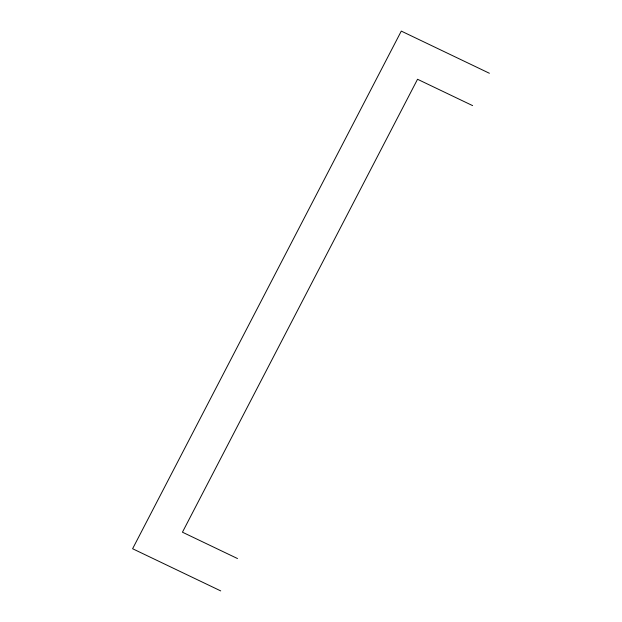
<?xml version="1.0" encoding="UTF-8"?>
<svg xmlns="http://www.w3.org/2000/svg" width="622" height="622" viewBox="0 0 622 622"><rect width="100%" height="100%" fill="white"/><g stroke="black" fill="none" stroke-linecap="round" stroke-linejoin="round"><path stroke-width="0.93" d="M489.397 73.264L401.283 31.1L132.603 548.736L220.717 590.9M472.603 105.616L417.533 79.266L182.44 532.199L237.511 558.548"/></g></svg>
